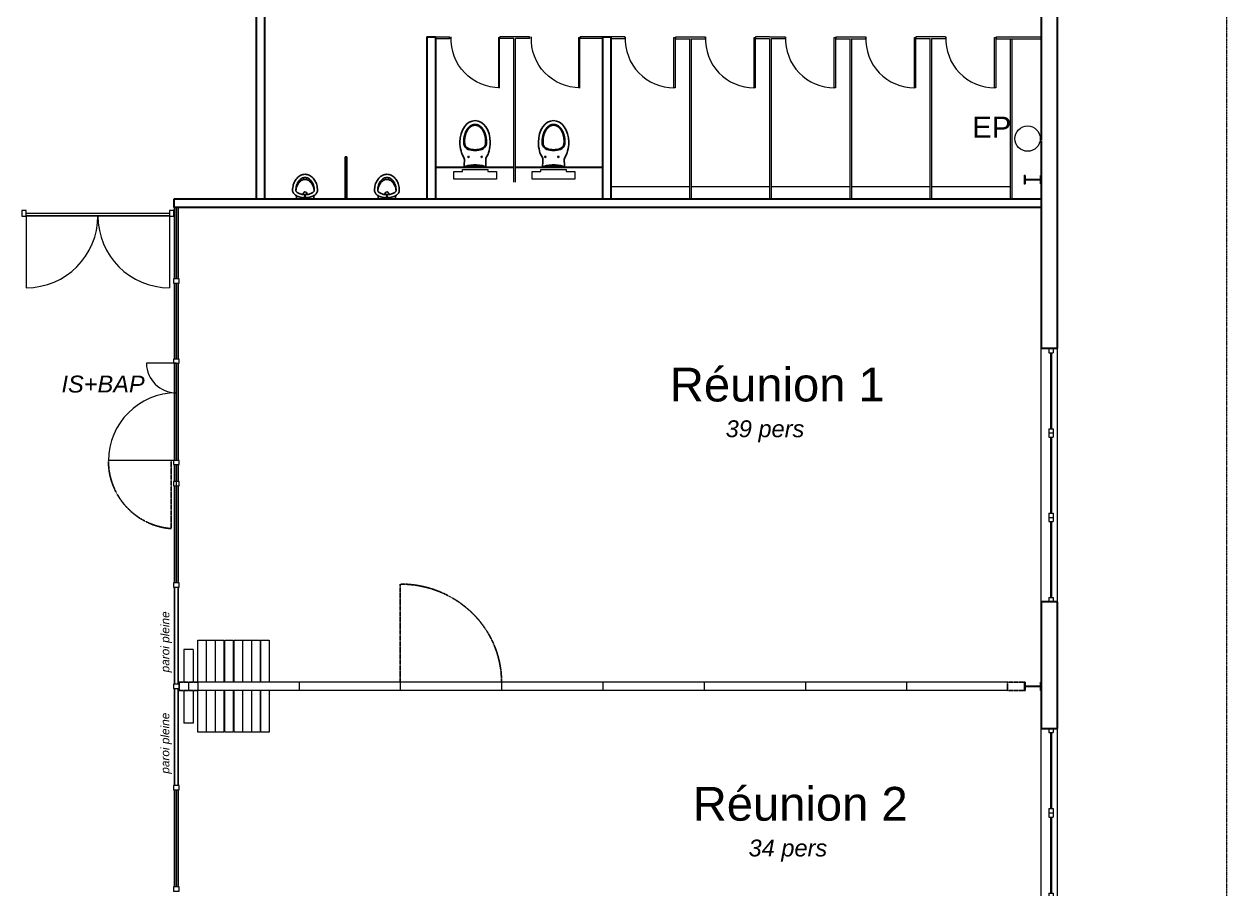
# Model space of a CAD drawing. Header units: metres. Extents: x 134472 to 303672, y 136880 to 366415.
# Drawn here: x 260292 to 274547, y 289949 to 300192 of the extents above; entities that cross this region are included whole.
import ezdxf

# ---------------------------------------------------------------- set-up
doc = ezdxf.new("R2010")
doc.units = ezdxf.units.M
doc.header["$LTSCALE"] = 2
doc.header["$MEASUREMENT"] = 0
for name, pattern in [('CONTINU', [0]), ('Planta_2$0$CACHE', [0.375, 0.25, -0.125]), ('STYLE_12', [0.46875, 0.3125, -0.15625])]:
    doc.linetypes.add(name, pattern=pattern)
for name, color, linetype in [('0.01', 8, 'Continuous'), ('0.1TEN', 133, 'Planta_2$0$CACHE'), ('1', 5, 'Continuous'), ('CFD-Tech Plumbing', 7, 'Continuous'), ('MOJI', 7, 'Continuous')]:
    doc.layers.add(name, color=color, linetype=linetype)
for name, color, linetype, lineweight in [('0.03', 151, 'Continuous', 5), ('0.03TEN', 8, 'STYLE_12', 5), ('0.10', 92, 'Continuous', 9), ('0.15', 5, 'Continuous', 15), ('0.30', 1, 'Continuous', 30), ('cm', 133, 'Continuous', 0), ('slh-aa-chassis', 3, 'Continuous', 0), ('slh-aa-EP', 2, 'Continuous', 0)]:
    doc.layers.add(name, color=color, linetype=linetype, lineweight=lineweight)
doc.styles.add('arial', font='arial.ttf')

# ---------------------------------------------------------------- blocks, each defined once
blk = doc.blocks.new('A$C78B22ED9')
for p, q in [((0, 0), (0, 10.3)), ((0, 10.3), (2.9, 10.3)), ((0, 0), (0, -10.3)), ((0, -10.3), (2.9, -10.3))]:
    blk.add_line(p, q)
at = {"flags": 128}
for points in [[(10.3, 14.7), (9.4, 14.7), (8.5, 14.5), (7.7, 14.1), (6.9, 13.6), (6.1, 13), (5.4, 12.3), (4.7, 11.4), (4.1, 10.4), (3.5, 9.4), (3, 8.2), (2.5, 7), (2.2, 5.6), (1.9, 4.3), (1.7, 2.9), (1.5, 1.4), (1.5, 0)], [(29.4, 0), (29.3, 1.3), (29.1, 2.6), (28.7, 3.8), (28.2, 5), (27.6, 6.2), (26.8, 7.4), (25.9, 8.5), (24.9, 9.5), (23.8, 10.4), (22.5, 11.3), (21.2, 12.1), (19.8, 12.8), (18.3, 13.4), (16.8, 13.9), (15.2, 14.2), (13.6, 14.5), (11.9, 14.7), (10.3, 14.7)], [(10.3, 10.9), (10, 10.9), (9.8, 10.9), (9.4, 10.7), (9.1, 10.5), (8.7, 10.2), (8.2, 9.7), (7.8, 9.2), (7.3, 8.5), (6.9, 7.7), (6.5, 6.8), (6.2, 5.8), (5.9, 4.7), (5.6, 3.6), (5.4, 2.4), (5.3, 1.2), (5.3, 0)], [(23.4, 0), (23.4, 0.9), (23.2, 1.8), (22.9, 2.7), (22.6, 3.6), (22.1, 4.5), (21.4, 5.3), (20.7, 6.2), (19.8, 7), (18.9, 7.7), (17.8, 8.4), (16.7, 9.1), (15.4, 9.6), (14.1, 10.1), (12.7, 10.4), (11.3, 10.7), (9.8, 10.9)], [(25.6, 0), (25.5, 1), (25.3, 1.9), (25, 2.9), (24.6, 3.8), (24, 4.8), (23.3, 5.7), (22.4, 6.6), (21.4, 7.4), (20.3, 8.2), (19.1, 8.9), (17.8, 9.5), (16.4, 10), (14.9, 10.4), (13.4, 10.7), (11.8, 10.9), (10.3, 10.9)]]:
    blk.add_lwpolyline(points, dxfattribs=at)
at = {"extrusion": (0, 0, -1), "flags": 128}
for points in [[(-10.3, -14.7), (-9.4, -14.7), (-8.5, -14.5), (-7.7, -14.1), (-6.9, -13.6), (-6.1, -13), (-5.4, -12.3), (-4.7, -11.4), (-4.1, -10.4), (-3.5, -9.4), (-3, -8.2), (-2.5, -7), (-2.2, -5.6), (-1.9, -4.3), (-1.7, -2.9), (-1.5, -1.4), (-1.5, 0)], [(-10.3, -10.9), (-10, -10.9), (-9.8, -10.9), (-9.4, -10.7), (-9.1, -10.5), (-8.7, -10.2), (-8.2, -9.7), (-7.8, -9.2), (-7.3, -8.5), (-6.9, -7.7), (-6.5, -6.8), (-6.2, -5.8), (-5.9, -4.7), (-5.6, -3.6), (-5.4, -2.4), (-5.3, -1.2), (-5.3, 0)], [(-23.4, 0), (-23.4, -0.9), (-23.2, -1.8), (-22.9, -2.7), (-22.6, -3.6), (-22.1, -4.5), (-21.4, -5.3), (-20.7, -6.2), (-19.8, -7), (-18.9, -7.7), (-17.8, -8.4), (-16.7, -9.1), (-15.4, -9.6), (-14.1, -10.1), (-12.7, -10.4), (-11.3, -10.7), (-9.8, -10.9)], [(-25.6, 0), (-25.5, -1), (-25.3, -1.9), (-25, -2.9), (-24.6, -3.8), (-24, -4.8), (-23.3, -5.7), (-22.4, -6.6), (-21.4, -7.4), (-20.3, -8.2), (-19.1, -8.9), (-17.8, -9.5), (-16.4, -10), (-14.9, -10.4), (-13.4, -10.7), (-11.8, -10.9), (-10.3, -10.9)], [(-29.4, 0), (-29.3, -1.3), (-29.1, -2.6), (-28.7, -3.8), (-28.2, -5), (-27.6, -6.2), (-26.8, -7.4), (-25.9, -8.5), (-24.9, -9.5), (-23.8, -10.4), (-22.5, -11.3), (-21.2, -12.1), (-19.8, -12.8), (-18.3, -13.4), (-16.8, -13.9), (-15.2, -14.2), (-13.6, -14.5), (-11.9, -14.7), (-10.3, -14.7)]]:
    blk.add_lwpolyline(points, dxfattribs=at)
blk.add_circle((3, 0), 0.75)
for centre, radius, start, end in [((2.9, 12.3), 2, 270, 325.4879), ((6, 0), 2.5, 265.4114, 102.8802), ((2.9, -12.3), 2, 34.5121, 90)]:
    blk.add_arc(centre, radius, start, end)
blk = doc.blocks.new('chassis simple 1m')
at = {"layer": 'slh-aa-chassis', "linetype": 'CONTINU', "lineweight": 0}
for p, q in [((0, 0), (50, 0)), ((0, 0), (0, -50)), ((50, 0), (50, -50)), ((0, -50), (50, -50)), ((20, -50), (20, -950)), ((30, -50), (30, -950)), ((0, -950), (50, -950)), ((0, -950), (0, -1000)), ((50, -950), (50, -1000)), ((0, -1000), (50, -1000))]:
    blk.add_line(p, q, dxfattribs=at)
blk = doc.blocks.new('slh-aa-EP')
at = {"color": 0, "linetype": 'ByBlock', "lineweight": -2}
blk.add_circle((0, 0), 150, dxfattribs=at)
at = {"color": 0, "linetype": 'ByBlock', "lineweight": -2, "insert": (-192, 10), "char_height": 250, "attachment_point": 9, "style": 'arial'}
blk.add_mtext('EP', dxfattribs=at)

msp = doc.modelspace()

# ---------------------------------------------------------------- linework, layer by layer
at = {"flags": 128}
for points in [[(265501.586, 298799.317), (265501.597, 298801.984), (265501.631, 298804.65), (265501.688, 298807.316), (265501.768, 298809.981), (265501.87, 298812.643), (265501.995, 298815.303), (265502.143, 298817.961), (265502.313, 298820.616), (265502.495, 298823.117), (265502.696, 298825.615), (265502.918, 298828.109), (265503.16, 298830.599), (265503.422, 298833.084), (265503.704, 298835.564), (265504.006, 298838.038), (265504.327, 298840.507), (265504.669, 298842.97), (265505.03, 298845.426), (265505.411, 298847.876), (265505.812, 298850.318), (265506.233, 298852.752), (265506.673, 298855.179), (265507.132, 298857.597), (265507.611, 298860.006), (265508.11, 298862.407), (265508.628, 298864.798), (265509.165, 298867.179), (265509.722, 298869.55), (265510.297, 298871.911), (265510.892, 298874.261), (265511.505, 298876.6), (265512.138, 298878.927), (265512.789, 298881.242), (265513.459, 298883.545), (265514.147, 298885.836), (265514.854, 298888.114), (265515.579, 298890.378), (265516.323, 298892.629), (265517.084, 298894.866), (265517.864, 298897.089), (265518.662, 298899.297), (265519.478, 298901.49), (265520.312, 298903.668), (265521.163, 298905.831), (265522.032, 298907.977), (265522.918, 298910.108), (265523.822, 298912.222), (265524.743, 298914.319), (265525.68, 298916.399), (265526.635, 298918.461), (265527.606, 298920.506), (265528.594, 298922.532), (265529.599, 298924.541), (265530.62, 298926.53), (265531.657, 298928.501), (265532.711, 298930.452), (265533.78, 298932.384), (265534.866, 298934.296), (265535.967, 298936.187), (265537.083, 298938.059), (265538.215, 298939.909), (265539.362, 298941.738), (265540.525, 298943.547), (265541.702, 298945.333), (265542.894, 298947.098), (265544.1, 298948.841), (265545.321, 298950.561), (265546.556, 298952.259), (265547.806, 298953.934), (265549.069, 298955.585), (265550.346, 298957.214), (265551.637, 298958.818), (265552.941, 298960.399), (265554.259, 298961.955), (265555.589, 298963.487), (265556.933, 298964.994), (265558.289, 298966.476), (265559.658, 298967.933), (265561.04, 298969.365), (265562.433, 298970.771), (265563.839, 298972.151), (265565.256, 298973.505), (265566.685, 298974.833), (265568.125, 298976.135), (265569.576, 298977.409), (265571.039, 298978.657), (265572.512, 298979.877), (265573.996, 298981.07), (265575.491, 298982.235), (265576.995, 298983.373), (265578.51, 298984.482), (265580.035, 298985.563), (265581.569, 298986.616), (265583.112, 298987.64), (265584.665, 298988.635), (265586.226, 298989.601), (265587.796, 298990.538), (265589.375, 298991.445), (265590.961, 298992.323), (265592.556, 298993.172), (265594.158, 298993.99), (265595.768, 298994.778), (265597.385, 298995.537), (265599.009, 298996.264), (265600.309, 298996.822), (265601.613, 298997.361), (265602.922, 298997.881), (265604.234, 298998.38), (265605.55, 298998.86), (265606.87, 298999.32), (265608.193, 298999.76), (265609.519, 299000.18), (265610.848, 299000.58), (265612.181, 299000.96), (265613.516, 299001.32), (265614.854, 299001.66), (265616.194, 299001.98), (265617.537, 299002.279), (265618.882, 299002.558), (265620.229, 299002.816), (265621.246, 299002.998), (265622.264, 299003.167), (265623.283, 299003.326), (265624.303, 299003.472), (265625.324, 299003.607), (265626.345, 299003.73), (265627.367, 299003.841), (265628.39, 299003.941), (265629.413, 299004.029), (265630.437, 299004.105), (265631.461, 299004.17), (265632.485, 299004.223), (265633.51, 299004.264), (265634.535, 299004.293), (265635.56, 299004.311), (265636.586, 299004.317)], [(265511.586, 298799.317), (265511.596, 298801.865), (265511.629, 298804.413), (265511.682, 298806.961), (265511.757, 298809.507), (265511.854, 298812.051), (265511.972, 298814.593), (265512.111, 298817.132), (265512.272, 298819.669), (265512.454, 298822.201), (265512.657, 298824.73), (265512.882, 298827.255), (265513.128, 298829.774), (265513.395, 298832.289), (265513.683, 298834.798), (265513.992, 298837.3), (265514.323, 298839.796), (265514.674, 298842.285), (265515.046, 298844.767), (265515.439, 298847.241), (265515.852, 298849.706), (265516.286, 298852.163), (265516.741, 298854.611), (265517.216, 298857.049), (265517.712, 298859.477), (265518.229, 298861.894), (265518.765, 298864.301), (265519.322, 298866.697), (265519.899, 298869.081), (265520.495, 298871.453), (265521.112, 298873.812), (265521.748, 298876.159), (265522.404, 298878.493), (265523.079, 298880.812), (265523.773, 298883.118), (265524.487, 298885.41), (265525.22, 298887.686), (265525.971, 298889.947), (265526.742, 298892.193), (265527.531, 298894.422), (265528.339, 298896.635), (265529.165, 298898.831), (265530.01, 298901.01), (265530.872, 298903.172), (265531.753, 298905.315), (265532.651, 298907.44), (265533.566, 298909.547), (265534.5, 298911.635), (265535.45, 298913.703), (265536.417, 298915.751), (265537.401, 298917.78), (265538.402, 298919.788), (265539.419, 298921.775), (265540.453, 298923.742), (265541.502, 298925.686), (265542.568, 298927.609), (265543.649, 298929.51), (265544.498, 298930.968), (265545.357, 298932.413), (265546.225, 298933.844), (265547.101, 298935.262), (265547.987, 298936.665), (265548.881, 298938.054), (265549.784, 298939.428), (265550.696, 298940.789), (265551.616, 298942.134), (265552.545, 298943.465), (265553.482, 298944.781), (265554.427, 298946.082), (265555.38, 298947.367), (265556.341, 298948.638), (265557.31, 298949.893), (265558.286, 298951.132), (265559.278, 298952.364), (265560.277, 298953.581), (265561.284, 298954.781), (265562.298, 298955.965), (265563.319, 298957.133), (265564.348, 298958.284), (265565.384, 298959.419), (265566.426, 298960.537), (265567.476, 298961.638), (265568.532, 298962.722), (265569.595, 298963.79), (265570.664, 298964.84), (265571.739, 298965.873), (265572.821, 298966.889), (265573.908, 298967.887), (265575.002, 298968.868), (265576.101, 298969.831), (265577.206, 298970.777), (265578.317, 298971.704), (265579.433, 298972.614), (265580.554, 298973.506), (265581.68, 298974.379), (265582.812, 298975.235), (265583.948, 298976.073), (265585.09, 298976.892), (265586.236, 298977.694), (265587.386, 298978.476), (265588.541, 298979.241), (265589.7, 298979.987), (265590.864, 298980.715), (265592.032, 298981.424), (265593.203, 298982.115), (265594.378, 298982.787), (265595.557, 298983.44), (265596.74, 298984.074), (265597.926, 298984.689), (265599.115, 298985.286), (265600.307, 298985.864), (265601.502, 298986.423), (265602.701, 298986.963), (265603.902, 298987.484), (265605.106, 298987.986), (265606.312, 298988.469), (265607.522, 298988.933), (265608.733, 298989.378), (265609.947, 298989.804), (265611.163, 298990.21), (265612.381, 298990.598), (265613.602, 298990.966), (265614.824, 298991.316), (265616.047, 298991.646), (265617.272, 298991.957), (265618.499, 298992.248), (265619.727, 298992.521), (265620.957, 298992.774), (265622.187, 298993.008), (265623.419, 298993.223), (265624.652, 298993.419), (265625.886, 298993.595), (265627.12, 298993.752), (265628.355, 298993.89), (265629.591, 298994.009), (265630.828, 298994.108), (265632.065, 298994.188), (265633.195, 298994.244), (265634.325, 298994.285), (265635.455, 298994.309), (265636.586, 298994.317)], [(265771.586, 298799.317), (265771.574, 298801.984), (265771.54, 298804.65), (265771.483, 298807.316), (265771.404, 298809.981), (265771.301, 298812.643), (265771.176, 298815.303), (265771.029, 298817.961), (265770.858, 298820.616), (265770.677, 298823.117), (265770.475, 298825.615), (265770.253, 298828.109), (265770.011, 298830.599), (265769.749, 298833.084), (265769.468, 298835.564), (265769.166, 298838.038), (265768.844, 298840.507), (265768.502, 298842.97), (265768.141, 298845.426), (265767.76, 298847.876), (265767.359, 298850.318), (265766.939, 298852.752), (265766.499, 298855.179), (265766.039, 298857.597), (265765.56, 298860.006), (265765.061, 298862.407), (265764.543, 298864.798), (265764.006, 298867.179), (265763.45, 298869.55), (265762.874, 298871.911), (265762.28, 298874.261), (265761.666, 298876.6), (265761.034, 298878.927), (265760.383, 298881.242), (265759.713, 298883.545), (265759.024, 298885.836), (265758.318, 298888.114), (265757.592, 298890.378), (265756.849, 298892.629), (265756.087, 298894.866), (265755.307, 298897.089), (265754.509, 298899.297), (265753.693, 298901.49), (265752.86, 298903.668), (265752.008, 298905.831), (265751.139, 298907.977), (265750.253, 298910.108), (265749.35, 298912.222), (265748.429, 298914.319), (265747.491, 298916.399), (265746.536, 298918.461), (265745.565, 298920.506), (265744.577, 298922.532), (265743.572, 298924.541), (265742.551, 298926.53), (265741.514, 298928.501), (265740.461, 298930.452), (265739.391, 298932.384), (265738.306, 298934.296), (265737.205, 298936.187), (265736.088, 298938.059), (265734.956, 298939.909), (265733.809, 298941.738), (265732.647, 298943.547), (265731.47, 298945.333), (265730.278, 298947.098), (265729.071, 298948.841), (265727.85, 298950.561), (265726.615, 298952.259), (265725.366, 298953.934), (265724.102, 298955.585), (265722.825, 298957.214), (265721.534, 298958.818), (265720.23, 298960.399), (265718.913, 298961.955), (265717.582, 298963.487), (265716.238, 298964.994), (265714.882, 298966.476), (265713.513, 298967.933), (265712.132, 298969.365), (265710.738, 298970.771), (265709.333, 298972.151), (265707.916, 298973.505), (265706.487, 298974.833), (265705.047, 298976.135), (265703.595, 298977.409), (265702.133, 298978.657), (265700.659, 298979.877), (265699.175, 298981.07), (265697.681, 298982.235), (265696.176, 298983.373), (265694.661, 298984.482), (265693.137, 298985.563), (265691.603, 298986.616), (265690.059, 298987.64), (265688.506, 298988.635), (265686.945, 298989.601), (265685.375, 298990.538), (265683.797, 298991.445), (265682.21, 298992.323), (265680.615, 298993.172), (265679.013, 298993.99), (265677.404, 298994.778), (265675.787, 298995.537), (265674.163, 298996.264), (265672.862, 298996.822), (265671.558, 298997.361), (265670.25, 298997.881), (265668.937, 298998.38), (265667.621, 298998.86), (265666.302, 298999.32), (265664.979, 298999.76), (265663.653, 299000.18), (265662.323, 299000.58), (265660.991, 299000.96), (265659.656, 299001.32), (265658.318, 299001.66), (265656.977, 299001.98), (265655.634, 299002.279), (265654.289, 299002.558), (265652.942, 299002.816), (265651.925, 299002.998), (265650.907, 299003.167), (265649.888, 299003.326), (265648.869, 299003.472), (265647.848, 299003.607), (265646.826, 299003.73), (265645.804, 299003.841), (265644.782, 299003.941), (265643.758, 299004.029), (265642.735, 299004.105), (265641.71, 299004.17), (265640.686, 299004.223), (265639.661, 299004.264), (265638.636, 299004.293), (265637.611, 299004.311), (265636.586, 299004.317)], [(265761.586, 298799.317), (265761.575, 298801.865), (265761.543, 298804.413), (265761.489, 298806.961), (265761.414, 298809.507), (265761.318, 298812.051), (265761.2, 298814.593), (265761.06, 298817.132), (265760.9, 298819.669), (265760.718, 298822.201), (265760.514, 298824.73), (265760.29, 298827.255), (265760.044, 298829.774), (265759.776, 298832.289), (265759.488, 298834.798), (265759.179, 298837.3), (265758.849, 298839.796), (265758.498, 298842.285), (265758.126, 298844.767), (265757.733, 298847.241), (265757.319, 298849.706), (265756.885, 298852.163), (265756.43, 298854.611), (265755.955, 298857.049), (265755.459, 298859.477), (265754.943, 298861.894), (265754.406, 298864.301), (265753.85, 298866.697), (265753.273, 298869.081), (265752.676, 298871.453), (265752.06, 298873.812), (265751.424, 298876.159), (265750.768, 298878.493), (265750.093, 298880.812), (265749.398, 298883.118), (265748.684, 298885.41), (265747.952, 298887.686), (265747.2, 298889.947), (265746.43, 298892.193), (265745.64, 298894.422), (265744.833, 298896.635), (265744.006, 298898.831), (265743.162, 298901.01), (265742.299, 298903.172), (265741.419, 298905.315), (265740.521, 298907.44), (265739.605, 298909.547), (265738.672, 298911.635), (265737.722, 298913.703), (265736.754, 298915.751), (265735.77, 298917.78), (265734.769, 298919.788), (265733.752, 298921.775), (265732.719, 298923.742), (265731.669, 298925.686), (265730.604, 298927.609), (265729.522, 298929.51), (265728.673, 298930.968), (265727.815, 298932.413), (265726.947, 298933.844), (265726.07, 298935.262), (265725.185, 298936.665), (265724.29, 298938.054), (265723.387, 298939.428), (265722.475, 298940.789), (265721.555, 298942.134), (265720.627, 298943.465), (265719.69, 298944.781), (265718.745, 298946.082), (265717.792, 298947.367), (265716.831, 298948.638), (265715.862, 298949.893), (265714.885, 298951.132), (265713.894, 298952.364), (265712.894, 298953.581), (265711.888, 298954.781), (265710.873, 298955.965), (265709.852, 298957.133), (265708.823, 298958.284), (265707.788, 298959.419), (265706.745, 298960.537), (265705.696, 298961.638), (265704.639, 298962.722), (265703.577, 298963.79), (265702.508, 298964.84), (265701.432, 298965.873), (265700.351, 298966.889), (265699.263, 298967.887), (265698.17, 298968.868), (265697.07, 298969.831), (265695.965, 298970.777), (265694.855, 298971.704), (265693.739, 298972.614), (265692.618, 298973.506), (265691.491, 298974.379), (265690.36, 298975.235), (265689.223, 298976.073), (265688.082, 298976.892), (265686.936, 298977.694), (265685.785, 298978.476), (265684.63, 298979.241), (265683.471, 298979.987), (265682.307, 298980.715), (265681.14, 298981.424), (265679.968, 298982.115), (265678.793, 298982.787), (265677.614, 298983.44), (265676.432, 298984.074), (265675.246, 298984.689), (265674.057, 298985.286), (265672.864, 298985.864), (265671.669, 298986.423), (265670.471, 298986.963), (265669.269, 298987.484), (265668.066, 298987.986), (265666.859, 298988.469), (265665.65, 298988.933), (265664.438, 298989.378), (265663.224, 298989.804), (265662.008, 298990.21), (265660.79, 298990.598), (265659.57, 298990.966), (265658.348, 298991.316), (265657.124, 298991.646), (265655.899, 298991.957), (265654.672, 298992.248), (265653.444, 298992.521), (265652.215, 298992.774), (265650.984, 298993.008), (265649.752, 298993.223), (265648.52, 298993.419), (265647.286, 298993.595), (265646.051, 298993.752), (265644.816, 298993.89), (265643.58, 298994.009), (265642.343, 298994.108), (265641.106, 298994.188), (265639.976, 298994.244), (265638.846, 298994.285), (265637.716, 298994.309), (265636.586, 298994.317)], [(266431.586, 298799.317), (266431.597, 298801.984), (266431.631, 298804.65), (266431.688, 298807.316), (266431.768, 298809.981), (266431.87, 298812.643), (266431.995, 298815.303), (266432.143, 298817.961), (266432.313, 298820.616), (266432.495, 298823.117), (266432.696, 298825.615), (266432.918, 298828.109), (266433.16, 298830.599), (266433.422, 298833.084), (266433.704, 298835.564), (266434.006, 298838.038), (266434.327, 298840.507), (266434.669, 298842.97), (266435.03, 298845.426), (266435.411, 298847.876), (266435.812, 298850.318), (266436.233, 298852.752), (266436.673, 298855.179), (266437.132, 298857.597), (266437.611, 298860.006), (266438.11, 298862.407), (266438.628, 298864.798), (266439.165, 298867.179), (266439.722, 298869.55), (266440.297, 298871.911), (266440.892, 298874.261), (266441.505, 298876.6), (266442.138, 298878.927), (266442.789, 298881.242), (266443.459, 298883.545), (266444.147, 298885.836), (266444.854, 298888.114), (266445.579, 298890.378), (266446.323, 298892.629), (266447.084, 298894.866), (266447.864, 298897.089), (266448.662, 298899.297), (266449.478, 298901.49), (266450.312, 298903.668), (266451.163, 298905.831), (266452.032, 298907.977), (266452.918, 298910.108), (266453.822, 298912.222), (266454.743, 298914.319), (266455.68, 298916.399), (266456.635, 298918.461), (266457.606, 298920.506), (266458.594, 298922.532), (266459.599, 298924.541), (266460.62, 298926.53), (266461.657, 298928.501), (266462.711, 298930.452), (266463.78, 298932.384), (266464.866, 298934.296), (266465.967, 298936.187), (266467.083, 298938.059), (266468.215, 298939.909), (266469.362, 298941.738), (266470.525, 298943.547), (266471.702, 298945.333), (266472.894, 298947.098), (266474.1, 298948.841), (266475.321, 298950.561), (266476.556, 298952.259), (266477.806, 298953.934), (266479.069, 298955.585), (266480.346, 298957.214), (266481.637, 298958.818), (266482.941, 298960.399), (266484.259, 298961.955), (266485.589, 298963.487), (266486.933, 298964.994), (266488.289, 298966.476), (266489.658, 298967.933), (266491.04, 298969.365), (266492.433, 298970.771), (266493.839, 298972.151), (266495.256, 298973.505), (266496.685, 298974.833), (266498.125, 298976.135), (266499.576, 298977.409), (266501.039, 298978.657), (266502.512, 298979.877), (266503.996, 298981.07), (266505.491, 298982.235), (266506.995, 298983.373), (266508.51, 298984.482), (266510.035, 298985.563), (266511.569, 298986.616), (266513.112, 298987.64), (266514.665, 298988.635), (266516.226, 298989.601), (266517.796, 298990.538), (266519.375, 298991.445), (266520.961, 298992.323), (266522.556, 298993.172), (266524.158, 298993.99), (266525.768, 298994.778), (266527.385, 298995.537), (266529.009, 298996.264), (266530.309, 298996.822), (266531.613, 298997.361), (266532.922, 298997.881), (266534.234, 298998.38), (266535.55, 298998.86), (266536.87, 298999.32), (266538.193, 298999.76), (266539.519, 299000.18), (266540.848, 299000.58), (266542.181, 299000.96), (266543.516, 299001.32), (266544.854, 299001.66), (266546.194, 299001.98), (266547.537, 299002.279), (266548.882, 299002.558), (266550.229, 299002.816), (266551.246, 299002.998), (266552.264, 299003.167), (266553.283, 299003.326), (266554.303, 299003.472), (266555.324, 299003.607), (266556.345, 299003.73), (266557.367, 299003.841), (266558.39, 299003.941), (266559.413, 299004.029), (266560.437, 299004.105), (266561.461, 299004.17), (266562.485, 299004.223), (266563.51, 299004.264), (266564.535, 299004.293), (266565.56, 299004.311), (266566.586, 299004.317)], [(266441.586, 298799.317), (266441.596, 298801.865), (266441.629, 298804.413), (266441.682, 298806.961), (266441.757, 298809.507), (266441.854, 298812.051), (266441.972, 298814.593), (266442.111, 298817.132), (266442.272, 298819.669), (266442.454, 298822.201), (266442.657, 298824.73), (266442.882, 298827.255), (266443.128, 298829.774), (266443.395, 298832.289), (266443.683, 298834.798), (266443.992, 298837.3), (266444.323, 298839.796), (266444.674, 298842.285), (266445.046, 298844.767), (266445.439, 298847.241), (266445.852, 298849.706), (266446.286, 298852.163), (266446.741, 298854.611), (266447.216, 298857.049), (266447.712, 298859.477), (266448.229, 298861.894), (266448.765, 298864.301), (266449.322, 298866.697), (266449.899, 298869.081), (266450.495, 298871.453), (266451.112, 298873.812), (266451.748, 298876.159), (266452.404, 298878.493), (266453.079, 298880.812), (266453.773, 298883.118), (266454.487, 298885.41), (266455.22, 298887.686), (266455.971, 298889.947), (266456.742, 298892.193), (266457.531, 298894.422), (266458.339, 298896.635), (266459.165, 298898.831), (266460.01, 298901.01), (266460.872, 298903.172), (266461.753, 298905.315), (266462.651, 298907.44), (266463.566, 298909.547), (266464.5, 298911.635), (266465.45, 298913.703), (266466.417, 298915.751), (266467.401, 298917.78), (266468.402, 298919.788), (266469.419, 298921.775), (266470.453, 298923.742), (266471.502, 298925.686), (266472.568, 298927.609), (266473.649, 298929.51), (266474.498, 298930.968), (266475.357, 298932.413), (266476.225, 298933.844), (266477.101, 298935.262), (266477.987, 298936.665), (266478.881, 298938.054), (266479.784, 298939.428), (266480.696, 298940.789), (266481.616, 298942.134), (266482.545, 298943.465), (266483.482, 298944.781), (266484.427, 298946.082), (266485.38, 298947.367), (266486.341, 298948.638), (266487.31, 298949.893), (266488.286, 298951.132), (266489.278, 298952.364), (266490.277, 298953.581), (266491.284, 298954.781), (266492.298, 298955.965), (266493.319, 298957.133), (266494.348, 298958.284), (266495.384, 298959.419), (266496.426, 298960.537), (266497.476, 298961.638), (266498.532, 298962.722), (266499.595, 298963.79), (266500.664, 298964.84), (266501.739, 298965.873), (266502.821, 298966.889), (266503.908, 298967.887), (266505.002, 298968.868), (266506.101, 298969.831), (266507.206, 298970.777), (266508.317, 298971.704), (266509.433, 298972.614), (266510.554, 298973.506), (266511.68, 298974.379), (266512.812, 298975.235), (266513.948, 298976.073), (266515.09, 298976.892), (266516.236, 298977.694), (266517.386, 298978.476), (266518.541, 298979.241), (266519.7, 298979.987), (266520.864, 298980.715), (266522.032, 298981.424), (266523.203, 298982.115), (266524.378, 298982.787), (266525.557, 298983.44), (266526.74, 298984.074), (266527.926, 298984.689), (266529.115, 298985.286), (266530.307, 298985.864), (266531.502, 298986.423), (266532.701, 298986.963), (266533.902, 298987.484), (266535.106, 298987.986), (266536.312, 298988.469), (266537.522, 298988.933), (266538.733, 298989.378), (266539.947, 298989.804), (266541.163, 298990.21), (266542.381, 298990.598), (266543.602, 298990.966), (266544.824, 298991.316), (266546.047, 298991.646), (266547.272, 298991.957), (266548.499, 298992.248), (266549.727, 298992.521), (266550.957, 298992.774), (266552.187, 298993.008), (266553.419, 298993.223), (266554.652, 298993.419), (266555.886, 298993.595), (266557.12, 298993.752), (266558.355, 298993.89), (266559.591, 298994.009), (266560.828, 298994.108), (266562.065, 298994.188), (266563.195, 298994.244), (266564.325, 298994.285), (266565.455, 298994.309), (266566.586, 298994.317)], [(266701.586, 298799.317), (266701.574, 298801.984), (266701.54, 298804.65), (266701.483, 298807.316), (266701.404, 298809.981), (266701.301, 298812.643), (266701.176, 298815.303), (266701.029, 298817.961), (266700.858, 298820.616), (266700.677, 298823.117), (266700.475, 298825.615), (266700.253, 298828.109), (266700.011, 298830.599), (266699.749, 298833.084), (266699.468, 298835.564), (266699.166, 298838.038), (266698.844, 298840.507), (266698.502, 298842.97), (266698.141, 298845.426), (266697.76, 298847.876), (266697.359, 298850.318), (266696.939, 298852.752), (266696.499, 298855.179), (266696.039, 298857.597), (266695.56, 298860.006), (266695.061, 298862.407), (266694.543, 298864.798), (266694.006, 298867.179), (266693.45, 298869.55), (266692.874, 298871.911), (266692.28, 298874.261), (266691.666, 298876.6), (266691.034, 298878.927), (266690.383, 298881.242), (266689.713, 298883.545), (266689.024, 298885.836), (266688.318, 298888.114), (266687.592, 298890.378), (266686.849, 298892.629), (266686.087, 298894.866), (266685.307, 298897.089), (266684.509, 298899.297), (266683.693, 298901.49), (266682.86, 298903.668), (266682.008, 298905.831), (266681.139, 298907.977), (266680.253, 298910.108), (266679.35, 298912.222), (266678.429, 298914.319), (266677.491, 298916.399), (266676.536, 298918.461), (266675.565, 298920.506), (266674.577, 298922.532), (266673.572, 298924.541), (266672.551, 298926.53), (266671.514, 298928.501), (266670.461, 298930.452), (266669.391, 298932.384), (266668.306, 298934.296), (266667.205, 298936.187), (266666.088, 298938.059), (266664.956, 298939.909), (266663.809, 298941.738), (266662.647, 298943.547), (266661.47, 298945.333), (266660.278, 298947.098), (266659.071, 298948.841), (266657.85, 298950.561), (266656.615, 298952.259), (266655.366, 298953.934), (266654.102, 298955.585), (266652.825, 298957.214), (266651.534, 298958.818), (266650.23, 298960.399), (266648.913, 298961.955), (266647.582, 298963.487), (266646.238, 298964.994), (266644.882, 298966.476), (266643.513, 298967.933), (266642.132, 298969.365), (266640.738, 298970.771), (266639.333, 298972.151), (266637.916, 298973.505), (266636.487, 298974.833), (266635.047, 298976.135), (266633.595, 298977.409), (266632.133, 298978.657), (266630.659, 298979.877), (266629.175, 298981.07), (266627.681, 298982.235), (266626.176, 298983.373), (266624.661, 298984.482), (266623.137, 298985.563), (266621.603, 298986.616), (266620.059, 298987.64), (266618.506, 298988.635), (266616.945, 298989.601), (266615.375, 298990.538), (266613.797, 298991.445), (266612.21, 298992.323), (266610.615, 298993.172), (266609.013, 298993.99), (266607.404, 298994.778), (266605.787, 298995.537), (266604.163, 298996.264), (266602.862, 298996.822), (266601.558, 298997.361), (266600.25, 298997.881), (266598.937, 298998.38), (266597.621, 298998.86), (266596.302, 298999.32), (266594.979, 298999.76), (266593.653, 299000.18), (266592.323, 299000.58), (266590.991, 299000.96), (266589.656, 299001.32), (266588.318, 299001.66), (266586.977, 299001.98), (266585.634, 299002.279), (266584.289, 299002.558), (266582.942, 299002.816), (266581.925, 299002.998), (266580.907, 299003.167), (266579.888, 299003.326), (266578.869, 299003.472), (266577.848, 299003.607), (266576.826, 299003.73), (266575.804, 299003.841), (266574.782, 299003.941), (266573.758, 299004.029), (266572.735, 299004.105), (266571.71, 299004.17), (266570.686, 299004.223), (266569.661, 299004.264), (266568.636, 299004.293), (266567.611, 299004.311), (266566.586, 299004.317)], [(266691.586, 298799.317), (266691.575, 298801.865), (266691.543, 298804.413), (266691.489, 298806.961), (266691.414, 298809.507), (266691.318, 298812.051), (266691.2, 298814.593), (266691.06, 298817.132), (266690.9, 298819.669), (266690.718, 298822.201), (266690.514, 298824.73), (266690.29, 298827.255), (266690.044, 298829.774), (266689.776, 298832.289), (266689.488, 298834.798), (266689.179, 298837.3), (266688.849, 298839.796), (266688.498, 298842.285), (266688.126, 298844.767), (266687.733, 298847.241), (266687.319, 298849.706), (266686.885, 298852.163), (266686.43, 298854.611), (266685.955, 298857.049), (266685.459, 298859.477), (266684.943, 298861.894), (266684.406, 298864.301), (266683.85, 298866.697), (266683.273, 298869.081), (266682.676, 298871.453), (266682.06, 298873.812), (266681.424, 298876.159), (266680.768, 298878.493), (266680.093, 298880.812), (266679.398, 298883.118), (266678.684, 298885.41), (266677.952, 298887.686), (266677.2, 298889.947), (266676.43, 298892.193), (266675.64, 298894.422), (266674.833, 298896.635), (266674.006, 298898.831), (266673.162, 298901.01), (266672.299, 298903.172), (266671.419, 298905.315), (266670.521, 298907.44), (266669.605, 298909.547), (266668.672, 298911.635), (266667.722, 298913.703), (266666.754, 298915.751), (266665.77, 298917.78), (266664.769, 298919.788), (266663.752, 298921.775), (266662.719, 298923.742), (266661.669, 298925.686), (266660.604, 298927.609), (266659.522, 298929.51), (266658.673, 298930.968), (266657.815, 298932.413), (266656.947, 298933.844), (266656.07, 298935.262), (266655.185, 298936.665), (266654.29, 298938.054), (266653.387, 298939.428), (266652.475, 298940.789), (266651.555, 298942.134), (266650.627, 298943.465), (266649.69, 298944.781), (266648.745, 298946.082), (266647.792, 298947.367), (266646.831, 298948.638), (266645.862, 298949.893), (266644.885, 298951.132), (266643.894, 298952.364), (266642.894, 298953.581), (266641.888, 298954.781), (266640.873, 298955.965), (266639.852, 298957.133), (266638.823, 298958.284), (266637.788, 298959.419), (266636.745, 298960.537), (266635.696, 298961.638), (266634.639, 298962.722), (266633.577, 298963.79), (266632.508, 298964.84), (266631.432, 298965.873), (266630.351, 298966.889), (266629.263, 298967.887), (266628.17, 298968.868), (266627.07, 298969.831), (266625.965, 298970.777), (266624.855, 298971.704), (266623.739, 298972.614), (266622.618, 298973.506), (266621.491, 298974.379), (266620.36, 298975.235), (266619.223, 298976.073), (266618.082, 298976.892), (266616.936, 298977.694), (266615.785, 298978.476), (266614.63, 298979.241), (266613.471, 298979.987), (266612.307, 298980.715), (266611.14, 298981.424), (266609.968, 298982.115), (266608.793, 298982.787), (266607.614, 298983.44), (266606.432, 298984.074), (266605.246, 298984.689), (266604.057, 298985.286), (266602.864, 298985.864), (266601.669, 298986.423), (266600.471, 298986.963), (266599.269, 298987.484), (266598.066, 298987.986), (266596.859, 298988.469), (266595.65, 298988.933), (266594.438, 298989.378), (266593.224, 298989.804), (266592.008, 298990.21), (266590.79, 298990.598), (266589.57, 298990.966), (266588.348, 298991.316), (266587.124, 298991.646), (266585.899, 298991.957), (266584.672, 298992.248), (266583.444, 298992.521), (266582.215, 298992.774), (266580.984, 298993.008), (266579.752, 298993.223), (266578.52, 298993.419), (266577.286, 298993.595), (266576.051, 298993.752), (266574.816, 298993.89), (266573.58, 298994.009), (266572.343, 298994.108), (266571.106, 298994.188), (266569.976, 298994.244), (266568.846, 298994.285), (266567.716, 298994.309), (266566.586, 298994.317)], [(265751.616, 298504.317), (265636.586, 298504.317), (265521.555, 298504.317)], [(266681.616, 298504.317), (266566.586, 298504.317), (266451.555, 298504.317)]]:
    msp.add_lwpolyline(points, dxfattribs=at)
for points in [[(265816.572, 298794.317, -0.062452337), (265803.414, 298689.385, -0.084239571), (265769.492, 298612.926, 0.160361911), (265762.877, 298588.802, -0.004478213), (265766.586, 298499.317), (265636.586, 298499.317), (265506.586, 298499.317, -0.004478213), (265510.294, 298588.802, 0.160361911), (265503.679, 298612.926, -0.084239571), (265469.757, 298689.385, -0.062452337), (265456.6, 298794.317)], [(265771.586, 298799.317, -0.031936817), (265769.916, 298773.209, -0.284793124), (265716.741, 298707.8, -0.083518686), (265636.586, 298694.317, -0.083518686), (265556.43, 298707.8, -0.284793124), (265503.255, 298773.209, -0.031936817), (265501.586, 298799.317)], [(265761.586, 298799.317, -0.031936817), (265759.998, 298774.482, -0.284793124), (265713.469, 298717.249, -0.083518686), (265636.586, 298704.317, -0.083518686), (265559.702, 298717.249, -0.284793124), (265513.174, 298774.482, -0.031936817), (265511.586, 298799.317)], [(266746.572, 298794.317, -0.062452337), (266733.414, 298689.385, -0.084239571), (266699.492, 298612.926, 0.160361911), (266692.877, 298588.802, -0.004478213), (266696.586, 298499.317), (266566.586, 298499.317), (266436.586, 298499.317, -0.004478213), (266440.294, 298588.802, 0.160361911), (266433.679, 298612.926, -0.084239571), (266399.757, 298689.385, -0.062452337), (266386.6, 298794.317)], [(266701.586, 298799.317, -0.031936817), (266699.916, 298773.209, -0.284793124), (266646.741, 298707.8, -0.083518686), (266566.586, 298694.317, -0.083518686), (266486.43, 298707.8, -0.284793124), (266433.255, 298773.209, -0.031936817), (266431.586, 298799.317)], [(266691.586, 298799.317, -0.031936817), (266689.998, 298774.482, -0.284793124), (266643.469, 298717.249, -0.083518686), (266566.586, 298704.317, -0.083518686), (266489.702, 298717.249, -0.284793124), (266443.174, 298774.482, -0.031936817), (266441.586, 298799.317)], [(265516.586, 298499.317), (265516.586, 298500.965, -0.305569809), (265520.335, 298506.527, -0.057887818), (265564.832, 298518.79, -0.038335712), (265636.586, 298524.299, -0.038335712), (265708.34, 298518.79, -0.057887818), (265752.837, 298506.527, -0.305569809), (265756.586, 298500.965), (265756.586, 298499.317)], [(265559.086, 298626.817, 1), (265559.086, 298611.817, 1), (265559.086, 298626.817)], [(265714.086, 298626.817, 1), (265714.086, 298611.817, 1), (265714.086, 298626.817)], [(266446.586, 298499.317), (266446.586, 298500.965, -0.305569809), (266450.335, 298506.527, -0.057887818), (266494.832, 298518.79, -0.038335712), (266566.586, 298524.299, -0.038335712), (266638.34, 298518.79, -0.057887818), (266682.837, 298506.527, -0.305569809), (266686.586, 298500.965), (266686.586, 298499.317)], [(266469.086, 298626.817, 1), (266469.086, 298611.817, 1), (266469.086, 298626.817)], [(266624.086, 298626.817, 1), (266624.086, 298611.817, 1), (266624.086, 298626.817)]]:
    msp.add_lwpolyline(points, format="xyb", dxfattribs=at)
for centre, major_axis, ratio, start_param, end_param in [((265636.586, 298794.317), (0.121, 255), 0.705827476, 0.000671375, 1.571130801), ((265636.586, 298794.317), (0.054, -255), 0.705827572, 1.57064651, 3.141291933), ((266566.586, 298794.317), (0.121, 255), 0.705827476, 0.000671375, 1.571130801), ((266566.586, 298794.317), (0.054, -255), 0.705827572, 1.57064651, 3.141291933)]:
    msp.add_ellipse(centre, major_axis=major_axis, ratio=ratio, start_param=start_param, end_param=end_param)
at = {"layer": '0.01'}
for p, q in [((262074.586, 296224.317), (262074.586, 297124.317)), ((262118.586, 294774.317), (262118.586, 294974.317)), ((262118.586, 293574.317), (262118.586, 294724.317))]:
    msp.add_line(p, q, dxfattribs=at)
at = {"layer": '0.01', "flags": 128}
for points in [[(262074.586, 297174.317), (262074.586, 298019.317)], [(262118.586, 297174.317), (262118.586, 298019.317)], [(262016.586, 297919.317), (260316.586, 297919.317)], [(262118.586, 296224.317), (262118.586, 297124.317)], [(262074.586, 295024.317), (262074.586, 296174.317)], [(262118.586, 295024.317), (262118.586, 296174.317)], [(262074.586, 294774.317), (262074.586, 294974.317)], [(262074.586, 293574.317), (262074.586, 294724.317)], [(262074.586, 292374.317), (262074.586, 293524.317)], [(262118.586, 292374.317), (262118.586, 293524.317)], [(262074.586, 291174.317), (262074.586, 292324.317)], [(262118.586, 291174.317), (262118.586, 292324.317)], [(262074.586, 289974.317), (262074.586, 291124.317)], [(262118.586, 289974.317), (262118.586, 291124.317)]]:
    msp.add_lwpolyline(points, dxfattribs=at)
at = {"layer": '0.03'}
for p, q in [((262096.586, 297174.317), (262096.586, 298019.317)), ((260316.586, 297919.317), (260316.586, 297069.317)), ((262096.586, 295024.317), (262096.586, 296174.317))]:
    msp.add_line(p, q, dxfattribs=at)
at = {"layer": '0.03', "flags": 128}
for points in [[(265930.586, 299438.904, -0.427914935), (265353.581, 300039.224)], [(266880.586, 299438.904, -0.427914935), (266303.581, 300039.224)], [(267416.585, 300039.224, 0.427914935), (267993.59, 299438.904)], [(268366.585, 300039.224, 0.427914935), (268943.59, 299438.904)], [(269316.585, 300039.224, 0.427914935), (269893.59, 299438.904)], [(270266.585, 300039.224, 0.427914935), (270843.59, 299438.904)], [(271216.585, 300039.224, 0.427914935), (271793.59, 299438.904)], [(260316.586, 297069.317, 0.414213562), (261166.586, 297919.317)], [(261166.586, 297919.317, 0.414213562), (262016.586, 297069.317)], [(261741.555, 296174.317, 0.410094925), (262096.586, 295824.251)], [(262096.586, 295824.317, 0.414213562), (261291.586, 295019.317)]]:
    msp.add_lwpolyline(points, format="xyb", dxfattribs=at)
for points in [[(265486.586, 298469.317), (265786.586, 298469.317), (265786.586, 298444.317), (265889.086, 298444.317), (265889.086, 298357.317), (265384.086, 298357.317), (265384.086, 298444.317), (265486.586, 298444.317), (265486.586, 298469.317)], [(266416.586, 298469.317), (266716.586, 298469.317), (266716.586, 298444.317), (266819.086, 298444.317), (266819.086, 298357.317), (266314.086, 298357.317), (266314.086, 298444.317), (266416.586, 298444.317), (266416.586, 298469.317)], [(262016.586, 297949.317), (260316.586, 297949.317)], [(262016.586, 297919.317), (262016.586, 297069.317)], [(262096.586, 296224.317), (262096.586, 297124.317)], [(262096.586, 296174.317), (261741.555, 296174.317)], [(262096.586, 295024.317), (261291.601, 295024.317)], [(262096.586, 293574.317), (262096.586, 294974.317)], [(262096.586, 289974.317), (262096.586, 291124.317)]]:
    msp.add_lwpolyline(points, dxfattribs=at)
at = {"layer": '0.03TEN', "flags": 128}
msp.add_lwpolyline([(274546.586, 268331.09), (274546.586, 318259.318)], dxfattribs=at)
at = {"layer": '0.10', "flags": 128}
for points in [[(265331.586, 300019.224), (265331.586, 300039.224)], [(265331.586, 300032.236), (265331.586, 300019.224)], [(265913.586, 300034.439), (265926.586, 300034.439)], [(265913.586, 300034.439), (265913.586, 299438.904)], [(265926.586, 299438.904), (265926.586, 300034.439)], [(265931.586, 300026.427), (265931.586, 300039.439)], [(265931.586, 300039.439), (265931.586, 300019.439)], [(266281.586, 300026.427), (266281.586, 300039.439)], [(266281.586, 300039.439), (266281.586, 300019.439)], [(266863.586, 300034.439), (266876.586, 300034.439)], [(266863.586, 300034.439), (266863.586, 299438.904)], [(266876.586, 299438.904), (266876.586, 300034.439)], [(266881.586, 300026.427), (266881.586, 300039.439)], [(266881.586, 300039.439), (266881.586, 300019.439)], [(267411.59, 300039.439), (267411.59, 300019.393)], [(267993.59, 299438.904), (267993.59, 300034.439)], [(267993.59, 300034.439), (268006.59, 300034.439)], [(268006.59, 300034.439), (268006.59, 299438.904)], [(268011.59, 300039.439), (268011.59, 300019.427)], [(268361.59, 300039.339), (268361.59, 300019.393)], [(268943.59, 299438.904), (268943.59, 300034.439)], [(268943.59, 300034.439), (268956.59, 300034.439)], [(268956.59, 300034.439), (268956.59, 299438.904)], [(268961.59, 300039.439), (268961.59, 300019.427)], [(269311.59, 300039.439), (269311.59, 300019.393)], [(269893.59, 299438.904), (269893.59, 300034.439)], [(269893.59, 300034.439), (269906.59, 300034.439)], [(269906.59, 300034.439), (269906.59, 299438.904)], [(269911.59, 300039.439), (269911.59, 300019.427)], [(270261.59, 300039.439), (270261.59, 300019.393)], [(270843.59, 299438.904), (270843.59, 300034.439)], [(270843.59, 300034.439), (270856.59, 300034.439)], [(270856.59, 300034.439), (270856.59, 299438.904)], [(270861.59, 300039.439), (270861.59, 300019.427)], [(271211.59, 300039.439), (271211.59, 300019.393)], [(271793.59, 299438.904), (271793.59, 300034.439)], [(271793.59, 300034.439), (271806.59, 300034.439)], [(271806.59, 300034.439), (271806.59, 299438.904)], [(271811.59, 300039.439), (271811.59, 300019.427)], [(265926.586, 299438.904), (265913.586, 299438.904)], [(266876.586, 299438.904), (266863.586, 299438.904)], [(268006.59, 299438.904), (267993.59, 299438.904)], [(268956.59, 299438.904), (268943.59, 299438.904)], [(269906.59, 299438.904), (269893.59, 299438.904)], [(270856.59, 299438.904), (270843.59, 299438.904)], [(271806.59, 299438.904), (271793.59, 299438.904)], [(267246.586, 298269.317), (268176.586, 298269.317)], [(268196.586, 298269.317), (269126.586, 298269.317)], [(269146.586, 298269.317), (270076.586, 298269.317)], [(270096.586, 298269.317), (271026.586, 298269.317)], [(271046.586, 298269.317), (271976.586, 298269.317)]]:
    msp.add_lwpolyline(points, dxfattribs=at)
for points in [[(262062.586, 297174.317), (262062.586, 297124.317), (262130.586, 297124.317), (262130.586, 297174.317)], [(262062.586, 296224.317), (262062.586, 296174.317), (262130.586, 296174.317), (262130.586, 296224.317)], [(262062.586, 295024.317), (262062.586, 294974.317), (262130.586, 294974.317), (262130.586, 295024.317)], [(262062.586, 293574.317), (262062.586, 293524.317), (262130.586, 293524.317), (262130.586, 293574.317)], [(262062.586, 292374.317), (262062.586, 292324.317), (262130.586, 292324.317), (262130.586, 292374.317)], [(262062.586, 291174.317), (262062.586, 291124.317), (262130.586, 291124.317), (262130.586, 291174.317)], [(262062.586, 289974.317), (262062.586, 289924.317), (262130.586, 289924.317), (262130.586, 289974.317)]]:
    msp.add_lwpolyline(points, close=True, dxfattribs=at)
at = {"layer": '0.10'}
for points in [[(260266.586, 297915.317), (260316.586, 297915.317), (260316.586, 297983.317), (260266.586, 297983.317)], [(262016.586, 297915.317), (262066.586, 297915.317), (262066.586, 297983.317), (262016.586, 297983.317)], [(262062.586, 294774.317), (262062.586, 294724.317), (262130.586, 294724.317), (262130.586, 294774.317)]]:
    msp.add_3dface(points, dxfattribs=at)
at = {"layer": '0.15', "flags": 128}
for points in [[(265166.586, 300039.224), (265331.586, 300039.224)], [(265331.586, 300019.224), (265166.586, 300019.224)], [(266281.586, 300039.439), (265931.586, 300039.439)], [(266096.586, 300019.439), (265931.586, 300019.439)], [(266096.586, 298319.481), (266096.586, 300019.439)], [(266116.586, 298319.481), (266116.586, 300019.439)], [(266281.586, 300019.439), (266116.586, 300019.439)], [(267146.586, 300039.439), (266881.586, 300039.439)], [(267146.586, 300019.439), (266881.586, 300019.439)], [(267411.59, 300039.352), (267246.586, 300039.352)], [(267411.59, 300019.405), (267246.586, 300019.405)], [(268011.59, 300039.339), (268257.191, 300039.339)], [(268011.59, 300019.393), (268176.586, 300019.393)], [(268176.586, 300019.435), (268176.586, 298119.317)], [(268196.586, 300039.339), (268361.59, 300039.339)], [(268196.586, 300019.435), (268196.586, 298119.317)], [(268196.586, 300019.393), (268361.59, 300019.393)], [(269126.586, 300039.339), (268961.59, 300039.339)], [(269126.586, 300019.393), (268961.59, 300019.393)], [(269126.586, 300039.393), (269311.59, 300039.393)], [(269126.586, 300019.393), (269126.586, 298119.317)], [(269146.586, 300019.447), (269146.586, 298119.317)], [(269311.59, 300019.405), (269146.586, 300019.405)], [(269911.59, 300039.393), (270261.59, 300039.393)], [(269911.59, 300019.393), (270076.586, 300019.393)], [(270076.586, 300019.435), (270076.586, 298119.317)], [(270096.586, 300019.435), (270096.586, 298119.317)], [(270096.586, 300019.393), (270261.59, 300019.393)], [(271211.59, 300039.405), (270861.59, 300039.405)], [(271026.586, 300019.393), (270861.59, 300019.393)], [(271026.586, 300019.435), (271026.586, 298119.317)], [(271046.586, 300019.435), (271046.586, 298119.317)], [(271211.59, 300019.393), (271046.586, 300019.393)], [(271811.59, 300039.439), (272346.586, 300039.33)], [(271811.59, 300019.393), (272346.586, 300019.393)], [(271976.586, 300019.435), (271976.586, 298119.317)], [(271996.586, 300019.435), (271996.586, 298119.317)]]:
    msp.add_lwpolyline(points, dxfattribs=at)
at = {"layer": '0.1TEN'}
for p, q in [((262130.586, 292399.317), (262130.586, 292299.317)), ((262130.586, 292399.317), (262350.586, 292399.317)), ((262130.586, 292299.317), (262350.586, 292299.317))]:
    msp.add_line(p, q, dxfattribs=at)
at = {"layer": '0.1TEN', "flags": 128}
msp.add_lwpolyline([(261291.586, 295019.317, 0.392527766), (262036.586, 294216.556)], format="xyb", dxfattribs=at)
for points in [[(262036.586, 295019.317), (262036.586, 294216.556)], [(264750.586, 292399.317), (264750.586, 293559.932)]]:
    msp.add_lwpolyline(points, dxfattribs=at)
at = {"layer": '0.1TEN'}
msp.add_rational_spline([(265950.586, 292399.317), (265950.586, 293559.932), (264750.586, 293559.932)], [1, 0.707106781187, 1], degree=2, dxfattribs=at)
msp.add_3dface([(271946.586, 292299.317), (272146.586, 292299.317), (272146.586, 292399.317), (271946.586, 292399.317)], dxfattribs=at)
at = {"layer": '0.30', "linetype": 'Continuous'}
for p, q in [((272536.586, 296350.067), (272346.586, 296350.067)), ((272536.586, 293350.067), (272346.586, 293350.067)), ((272346.586, 291850.067), (272536.586, 291850.067))]:
    msp.add_line(p, q, dxfattribs=at)
at = {"layer": '0.30', "flags": 128}
for points in [[(263046.586, 298119.317), (263046.586, 316439.317)], [(263146.586, 298119.317), (263146.586, 301956.97)], [(272346.586, 300345.067), (272346.586, 298814.7)], [(272536.586, 300345.067), (272536.586, 296350.067)], [(265066.586, 300039.485), (265066.586, 298119.317)], [(265066.586, 300039.439), (265166.586, 300039.439)], [(265166.586, 300039.439), (265166.586, 298119.317)], [(267146.586, 300039.485), (267146.586, 298119.317)], [(267146.586, 300039.439), (267246.586, 300039.439)], [(267246.586, 300039.439), (267246.586, 298119.317)], [(272346.586, 298805.996), (272346.586, 296714.321)], [(265166.586, 298499.329), (266096.586, 298499.329)], [(266116.586, 298499.329), (267146.586, 298499.329)], [(272346.586, 298119.317), (262066.586, 298119.317)], [(262066.586, 298119.317), (262066.586, 298019.317)], [(272346.586, 298019.317), (262066.586, 298019.317)], [(272346.586, 296714.321), (272346.586, 296350.067)], [(272346.586, 293350.067), (272346.586, 291850.067)], [(272536.586, 293350.067), (272536.586, 291850.067)]]:
    msp.add_lwpolyline(points, dxfattribs=at)
at = {"layer": '1', "color": 5, "linetype": 'Continuous', "ltscale": 2}
for p, q in [((272155.086, 298364.117), (272155.086, 298399.317)), ((272338.086, 298364.117), (272338.086, 298399.317)), ((272155.086, 298334.517), (272155.086, 298299.317)), ((272167.086, 298352.117), (272326.086, 298352.117)), ((272167.086, 298346.517), (272326.086, 298346.517)), ((272338.086, 298334.517), (272338.086, 298299.317)), ((272155.086, 292364.117), (272155.086, 292399.317)), ((272338.086, 292364.117), (272338.086, 292399.317)), ((272155.086, 292334.517), (272155.086, 292299.317)), ((272167.086, 292352.117), (272326.086, 292352.117)), ((272167.086, 292346.517), (272326.086, 292346.517)), ((272338.086, 292334.517), (272338.086, 292299.317))]:
    msp.add_line(p, q, dxfattribs=at)
for points in [[(272146.586, 298349.317), (272146.586, 298399.317), (272155.086, 298399.317)], [(272346.586, 298349.317), (272346.586, 298399.317), (272338.086, 298399.317)], [(272146.586, 298349.317), (272146.586, 298299.317), (272155.086, 298299.317)], [(272346.586, 298349.317), (272346.586, 298299.317), (272338.086, 298299.317)], [(272146.586, 292349.317), (272146.586, 292399.317), (272155.086, 292399.317)], [(272346.586, 292349.317), (272346.586, 292399.317), (272338.086, 292399.317)], [(272146.586, 292349.317), (272146.586, 292299.317), (272155.086, 292299.317)], [(272346.586, 292349.317), (272346.586, 292299.317), (272338.086, 292299.317)]]:
    msp.add_lwpolyline(points, dxfattribs=at)
for centre, start, end in [((272167.086, 298364.117), 180, 270), ((272326.086, 298364.117), 270, 0), ((272167.086, 298334.517), 90, 180), ((272326.086, 298334.517), 0, 90), ((272167.086, 292364.117), 180, 270), ((272167.086, 292334.517), 90, 180), ((272326.086, 292364.117), 270, 0), ((272326.086, 292334.517), 0, 90)]:
    msp.add_arc(centre, 12, start, end, dxfattribs=at)
at = {"layer": 'CFD-Tech Plumbing'}
msp.add_3dface([(264096.586, 298619.317), (264096.586, 298119.317), (264116.586, 298119.317), (264116.586, 298619.317)], dxfattribs=at)
at = {"layer": 'cm'}
for p, q in [((262185.586, 292784.317), (262185.586, 292399.317)), ((262295.586, 292784.317), (262185.586, 292784.317)), ((262295.586, 292784.317), (262295.586, 292399.317)), ((262240.586, 292399.317), (262240.586, 292299.317)), ((271946.586, 292399.317), (262350.586, 292399.317)), ((262350.586, 292399.317), (262350.586, 292299.317)), ((262350.586, 292399.317), (262350.586, 292299.317)), ((263550.586, 292399.317), (263550.586, 292299.317)), ((264750.586, 292399.317), (264750.586, 292299.317)), ((265950.586, 292399.317), (265950.586, 292299.317)), ((265950.586, 292399.317), (265950.586, 292299.317)), ((267150.586, 292399.317), (267150.586, 292299.317)), ((268350.586, 292399.317), (268350.586, 292299.317)), ((269550.586, 292399.317), (269550.586, 292299.317)), ((270750.586, 292399.317), (270750.586, 292299.317)), ((262185.586, 292299.317), (262185.586, 291914.317)), ((262295.586, 292299.317), (262295.586, 291914.317)), ((271946.586, 292299.317), (262350.586, 292299.317)), ((262295.586, 291914.317), (262185.586, 291914.317))]:
    msp.add_line(p, q, dxfattribs=at)
at = {"layer": 'cm', "flags": 128}
for points in [[(262350.586, 292399.317), (262350.586, 292894.317), (262450.586, 292894.317), (262450.586, 292399.317)], [(262455.586, 292399.317), (262455.586, 292894.317), (262555.586, 292894.317), (262555.586, 292399.317)], [(262560.586, 292399.317), (262560.586, 292894.317), (262660.586, 292894.317), (262660.586, 292399.317)], [(262670.586, 292399.317), (262670.586, 292894.317), (262770.586, 292894.317), (262770.586, 292399.317)], [(262780.586, 292399.317), (262780.586, 292894.317), (262880.586, 292894.317), (262880.586, 292399.317)], [(262885.586, 292399.317), (262885.586, 292894.317), (262985.586, 292894.317), (262985.586, 292399.317)], [(262990.586, 292399.317), (262990.586, 292894.317), (263090.586, 292894.317), (263090.586, 292399.317)], [(263095.586, 292399.317), (263095.586, 292894.317), (263195.586, 292894.317), (263195.586, 292399.317)], [(262450.586, 292299.317), (262450.586, 291804.317), (262350.586, 291804.317), (262350.586, 292299.317)], [(262555.586, 292299.317), (262555.586, 291804.317), (262455.586, 291804.317), (262455.586, 292299.317)], [(262660.586, 292299.317), (262660.586, 291804.317), (262560.586, 291804.317), (262560.586, 292299.317)], [(262770.586, 292299.317), (262770.586, 291804.317), (262670.586, 291804.317), (262670.586, 292299.317)], [(262880.586, 292299.317), (262880.586, 291804.317), (262780.586, 291804.317), (262780.586, 292299.317)], [(262985.586, 292299.317), (262985.586, 291804.317), (262885.586, 291804.317), (262885.586, 292299.317)], [(263090.586, 292299.317), (263090.586, 291804.317), (262990.586, 291804.317), (262990.586, 292299.317)], [(263195.586, 292299.317), (263195.586, 291804.317), (263095.586, 291804.317), (263095.586, 292299.317)]]:
    msp.add_lwpolyline(points, dxfattribs=at)
at = {"layer": 'slh-aa-chassis'}
for p, q in [((272346.586, 296350.067), (272536.586, 296350.067)), ((272346.586, 293350.067), (272536.586, 293350.067)), ((272346.586, 291850.067), (272536.586, 291850.067))]:
    msp.add_line(p, q, dxfattribs=at)
at = {"layer": 'slh-aa-chassis', "linetype": 'Continuous'}
for p, q in [((272346.586, 293350.067), (272346.586, 296350.067)), ((272536.586, 296350.067), (272536.586, 293350.067)), ((272346.586, 287850.067), (272346.586, 291850.067)), ((272536.586, 291850.067), (272536.586, 287850.067))]:
    msp.add_line(p, q, dxfattribs=at)

# ---------------------------------------------------------------- block references
at = {"layer": 'CFD-Tech Plumbing', "xscale": 10}
for p, yscale, rotation in [((263621.586, 298119.317), 10, 89.99999999999999), ((264591.586, 298119.317), -10, 90)]:
    msp.add_blockref('A$C78B22ED9', p, dxfattribs=dict(at, yscale=yscale, rotation=rotation))
at = {"layer": 'slh-aa-chassis'}
for p in [(272436.586, 296350.067), (272436.586, 295350.067), (272436.586, 294350.067), (272436.586, 291850.067), (272436.586, 290850.067)]:
    msp.add_blockref('chassis simple 1m', p, dxfattribs=at)
at = {"layer": 'slh-aa-EP', "color": 7}
msp.add_blockref('slh-aa-EP', (272184.363, 298835.19), dxfattribs=at)

# ---------------------------------------------------------------- texts
at = {"layer": 'MOJI', "attachment_point": 1, "style": 'arial'}
for s, insert, char_height, width in [('Réunion 1', (267944.572, 296122.713), 400, 13020.2973), ('\\fArial|b0|i1|c0|p39;IS+BAP', (260735.007, 296028.826), 200, 1881.4929), ('\\fArial|b0|i1|c0|p39;39 pers', (268606.324, 295499.161), 200, 9351.2054), ('Réunion 2', (268215.85, 291157.421), 400, 13020.2973), ('\\fArial|b0|i1|c0|p39;34 pers', (268877.601, 290533.87), 200, 9351.2054)]:
    msp.add_mtext(s, dxfattribs=dict(at, insert=insert, char_height=char_height, width=width))
at = {"layer": 'MOJI', "char_height": 100, "width": 1881.4929, "attachment_point": 1, "rotation": 90, "style": 'arial'}
for insert in [(261913.163, 292514.379), (261913.163, 291314.379)]:
    msp.add_mtext('{\\fArial|b0|i1|c0|p39;paroi pleine}', dxfattribs=dict(at, insert=insert))

doc.saveas('drawing.dxf')
